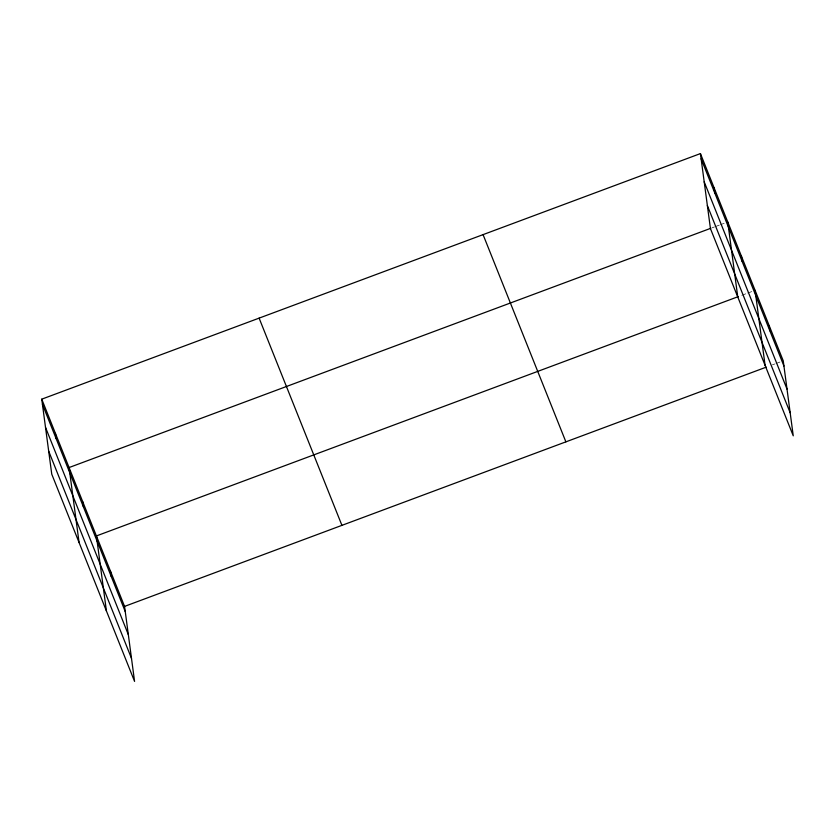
<?xml version="1.0" encoding="UTF-8"?>
<svg xmlns="http://www.w3.org/2000/svg" width="835" height="835" viewBox="0 0 835 835"><rect width="100%" height="100%" fill="white"/><g stroke="black" fill="none" stroke-linecap="round" stroke-linejoin="round"><path stroke-width="0.63" stroke-dasharray="4.17 3.13" d="M712.057 227.819L714.468 226.922M715.678 226.473L719.3 225.126M720.511 224.667L724.133 223.321M741.804 295.308L746.626 293.502M747.836 293.054L752.669 291.258M772.375 364.864L774.786 363.966M775.997 363.517L780.829 361.712"/><path stroke-width="1.25" d="M41.75 399.172L124.561 606.398L134.571 681.412L51.76 474.186L41.75 399.172L700.429 153.588L783.24 360.814L793.25 435.828L710.439 228.602L700.429 153.588M710.846 228.268L69.075 467.548L79.085 542.573M738.182 296.655L96.411 535.934L106.421 610.959M124.561 606.398L766.332 367.118M701.118 158.786L783.929 366.012M704.197 181.821L787.008 389.047M707.36 205.567L790.171 412.793M483.068 234.625L565.879 441.851M259.111 318.125L341.922 525.351M42.439 404.37L125.26 611.596M45.518 427.405L128.329 634.631M48.68 451.15L131.502 658.377M769.16 325.587L769.86 330.785M755.08 290.35L765.09 365.375M741.417 256.157L742.117 261.355M727.755 221.974L737.764 296.989M714.092 187.781L714.781 192.979M110.481 571.161L111.18 576.359M82.738 501.741L83.437 506.939M55.413 433.365L56.112 438.552"/></g></svg>
